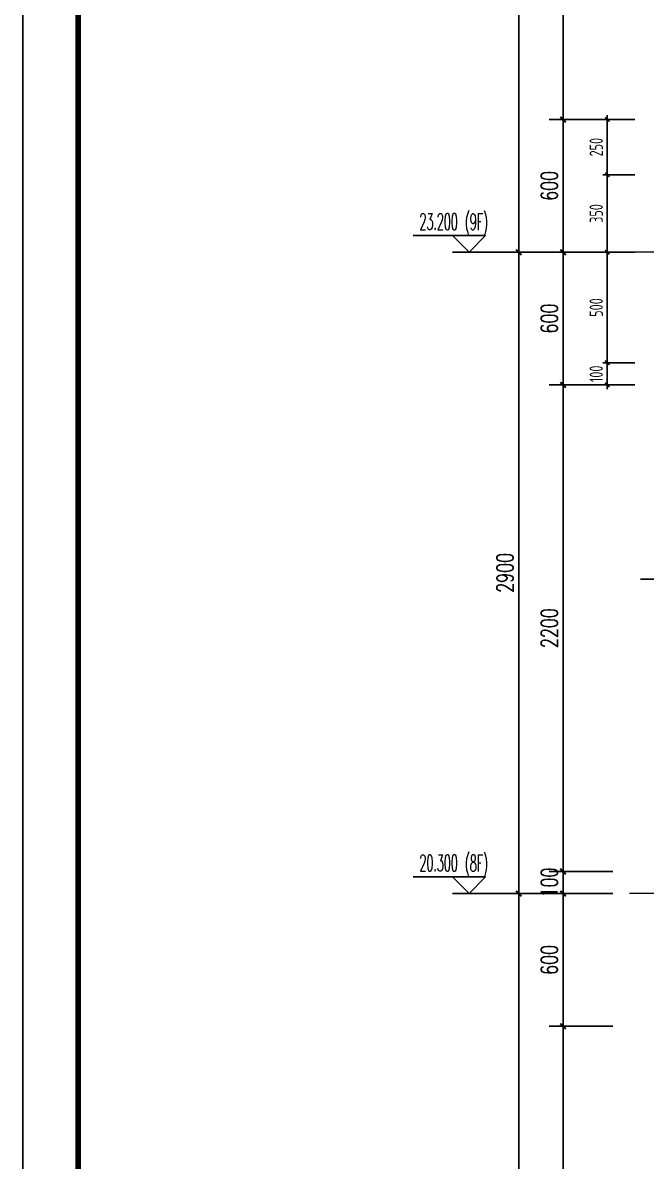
# Model space of a CAD drawing. Extents: x -1712635 to -854203, y -534641 to -21985.
# Drawn here: x -984327 to -981508, y -153501 to -148353 of the extents above; entities that cross this region are included whole.
import ezdxf

# ---------------------------------------------------------------- set-up
doc = ezdxf.new("R2010")
doc.units = 0
doc.header["$LTSCALE"] = 1000
doc.linetypes.add('DOTE', pattern=[2.42, 2, -0.2, 0.02, -0.2])
doc.layers.get('0').update_dxf_attribs({"linetype": 'CONTINUOUS'})
doc.layers.get('Defpoints').update_dxf_attribs({"linetype": 'CONTINUOUS'})
for name, color, linetype in [('DIM', 2, 'CONTINUOUS'), ('DIM_ELEV', 3, 'CONTINUOUS'), ('DIM_IDEN', 67, 'CONTINUOUS'), ('PUB_DIM', 3, 'CONTINUOUS'), ('PUB_TEXT', 2, 'CONTINUOUS'), ('yichutu', 7, 'CONTINUOUS')]:
    doc.layers.add(name, color=color, linetype=linetype)
doc.layers.add('DOTE', color=19, linetype='DOTE', lineweight=9)
doc.layers.add('图框', color=9, linetype='CONTINUOUS', lineweight=18)
doc.styles.add('_TCH_DIM', font='SIMPLEX.shx', dxfattribs={"width": 0.7, "bigfont": 'GBCBIG.shx'})
doc.styles.add('_TCH_DIM_T3', font='SIMPLEX', dxfattribs={"width": 0.705882, "bigfont": 'GBCBIG'})
doc.styles.add('TSSD_DIMENSION', font='Tssdeng.shx', dxfattribs={"width": 0.7, "bigfont": 'tssdchn.shx'})
doc.dimstyles.new('_TCH_ARCH&&25', dxfattribs={"dimtxt": 74.375, "dimasz": 25, "dimexe": 62.5, "dimexo": 75, "dimgap": 25, "dimtad": 1, "dimdec": 0, "dimzin": 0, "dimdsep": 46, "dimtxsty": '_TCH_DIM_T3', "dimblk": 'ARCHTICK', "dimcen": 0.09, "dimclrt": 7, "dimazin": 0, "dimtfac": 1, "dimtdec": 0, "dimtix": 1, "dimtmove": 2, "dimatfit": 3, "dimldrblk": 'ARCHTICK', "dimfxl": 0, "dimtolj": 1, "dimtzin": 0, "dimarcsym": 0})
doc.dimstyles.new('TSSD_20_20', dxfattribs={"dimtxt": 60, "dimasz": 20, "dimexe": 20, "dimexo": 50, "dimgap": 20, "dimtad": 1, "dimdec": 0, "dimzin": 0, "dimdsep": 46, "dimtxsty": 'TSSD_DIMENSION', "dimblk": 'ARCHTICK', "dimblk1": 'ARCHTICK', "dimblk2": 'ARCHTICK', "dimcen": 0, "dimdle": 20, "dimclrt": 7, "dimadec": 0, "dimazin": 0, "dimtfac": 1, "dimtdec": 0, "dimtix": 1, "dimtmove": 2, "dimatfit": 3, "dimfxl": 0, "dimtolj": 1, "dimtzin": 0, "dimarcsym": 0})

# ---------------------------------------------------------------- blocks, each defined once
blk = doc.blocks.new('GFDDDDRG')
at = {"layer": '图框'}
blk.add_lwpolyline([(923310, -107437), (923310, -159999), (893610, -159999), (893610, -107437)], close=True, dxfattribs=at)
blk.add_lwpolyline([(923310, -107437), (923310, -159999), (893610, -159999), (893610, -107437)], close=True, dxfattribs=at)
at = {"layer": '图框', "const_width": 50}
blk.add_lwpolyline([(894110, -159499), (922810, -159499), (922810, -108687), (894110, -108687)], close=True, dxfattribs=at)
blk = doc.blocks.new('yct-1051-594-26275-14850-25-1002.0')
at = {"layer": 'yichutu', "color": 7}
blk.add_lwpolyline([(0, 0), (0, 14850), (26275, 14850), (26275, 0)], close=True, dxfattribs=at)
blk = doc.blocks.new('_ArchTick')
at = {"color": 0, "const_width": 0.35}
blk.add_lwpolyline([(-0.5, -0.5), (0.5, 0.5)], dxfattribs=at)
blk = doc.blocks.new('*D3274')
at = {"layer": 'Defpoints', "color": 0}
for p in [(-981683.9, -148790.5), (-981509.3, -148790.5), (-981509.3, -149040.5)]:
    blk.add_point(p, dxfattribs=at)
at = {"layer": 'DIM', "color": 0, "lineweight": -2}
for p, q in [((-981683.9, -149060.5), (-981683.9, -148770.5)), ((-981559.3, -148790.5), (-981703.9, -148790.5)), ((-981559.3, -149040.5), (-981703.9, -149040.5))]:
    blk.add_line(p, q, dxfattribs=at)
at = {"layer": 'DIM', "color": 0, "lineweight": -2, "xscale": 20, "yscale": 20, "zscale": 20}
for p, rotation in [((-981683.9, -148790.5), 90), ((-981683.9, -149040.5), 270)]:
    blk.add_blockref('_ArchTick', p, dxfattribs=dict(at, rotation=rotation))
at = {"layer": 'DIM', "color": 7, "insert": (-981733.9, -148915.5), "char_height": 60, "attachment_point": 5, "rotation": 90, "style": 'TSSD_DIMENSION'}
blk.add_mtext('\\A1;250', dxfattribs=at)
blk = doc.blocks.new('*D3275')
at = {"layer": 'Defpoints', "color": 0}
for p in [(-981683.9, -149040.5), (-981509.3, -149040.5), (-981509.3, -149390.5)]:
    blk.add_point(p, dxfattribs=at)
at = {"layer": 'DIM', "color": 0, "lineweight": -2}
for p, q in [((-981683.9, -149410.5), (-981683.9, -149020.5)), ((-981559.3, -149040.5), (-981703.9, -149040.5)), ((-981559.3, -149390.5), (-981703.9, -149390.5))]:
    blk.add_line(p, q, dxfattribs=at)
at = {"layer": 'DIM', "color": 0, "lineweight": -2, "xscale": 20, "yscale": 20, "zscale": 20}
for p, rotation in [((-981683.9, -149040.5), 90), ((-981683.9, -149390.5), 270)]:
    blk.add_blockref('_ArchTick', p, dxfattribs=dict(at, rotation=rotation))
at = {"layer": 'DIM', "color": 7, "insert": (-981733.9, -149215.5), "char_height": 60, "attachment_point": 5, "rotation": 90, "style": 'TSSD_DIMENSION'}
blk.add_mtext('\\A1;350', dxfattribs=at)
blk = doc.blocks.new('*D3284')
at = {"layer": 'Defpoints', "color": 0}
for p in [(-981883.9, -152890.5), (-981583.9, -152890.5), (-981583.9, -155090.5)]:
    blk.add_point(p, dxfattribs=at)
at = {"layer": 'PUB_DIM', "color": 0, "lineweight": -2}
for p, q in [((-981658.9, -152890.5), (-981946.4, -152890.5)), ((-981883.9, -155090.5), (-981883.9, -152890.5)), ((-981658.9, -155090.5), (-981946.4, -155090.5))]:
    blk.add_line(p, q, dxfattribs=at)
at = {"layer": 'PUB_DIM', "color": 0, "lineweight": -2, "xscale": 25, "yscale": 25, "zscale": 25}
for p, rotation in [((-981883.9, -152890.5), 90), ((-981883.9, -155090.5), 270)]:
    blk.add_blockref('_ArchTick', p, dxfattribs=dict(at, rotation=rotation))
at = {"layer": 'PUB_DIM', "color": 7, "insert": (-981946.1, -153990.5), "char_height": 74.38, "attachment_point": 5, "rotation": 90, "style": '_TCH_DIM_T3'}
blk.add_mtext('\\A1;2200', dxfattribs=at)
blk = doc.blocks.new('*D3285')
at = {"layer": 'Defpoints', "color": 0}
for p in [(-981883.9, -152290.5), (-981583.9, -152290.5), (-981583.9, -152890.5)]:
    blk.add_point(p, dxfattribs=at)
at = {"layer": 'PUB_DIM', "color": 0, "lineweight": -2}
for p, q in [((-981658.9, -152290.5), (-981946.4, -152290.5)), ((-981883.9, -152890.5), (-981883.9, -152290.5)), ((-981658.9, -152890.5), (-981946.4, -152890.5))]:
    blk.add_line(p, q, dxfattribs=at)
at = {"layer": 'PUB_DIM', "color": 0, "lineweight": -2, "xscale": 25, "yscale": 25, "zscale": 25}
for p, rotation in [((-981883.9, -152290.5), 90), ((-981883.9, -152890.5), 270)]:
    blk.add_blockref('_ArchTick', p, dxfattribs=dict(at, rotation=rotation))
at = {"layer": 'PUB_DIM', "color": 7, "insert": (-981946.1, -152590.5), "char_height": 74.38, "attachment_point": 5, "rotation": 90, "style": '_TCH_DIM_T3'}
blk.add_mtext('\\A1;600', dxfattribs=at)
blk = doc.blocks.new('*D3286')
at = {"layer": 'Defpoints', "color": 0}
for p in [(-981883.9, -152190.5), (-981583.9, -152190.5), (-981583.9, -152290.5)]:
    blk.add_point(p, dxfattribs=at)
at = {"layer": 'PUB_DIM', "color": 0, "lineweight": -2}
for p, q in [((-981883.9, -152190.5), (-981883.9, -152165.5)), ((-981658.9, -152190.5), (-981946.4, -152190.5)), ((-981883.9, -152290.5), (-981883.9, -152190.5)), ((-981658.9, -152290.5), (-981946.4, -152290.5)), ((-981883.9, -152290.5), (-981883.9, -152315.5))]:
    blk.add_line(p, q, dxfattribs=at)
at = {"layer": 'PUB_DIM', "color": 0, "lineweight": -2, "xscale": 25, "yscale": 25, "zscale": 25}
for p, rotation in [((-981883.9, -152190.5), 270), ((-981883.9, -152290.5), 90)]:
    blk.add_blockref('_ArchTick', p, dxfattribs=dict(at, rotation=rotation))
at = {"layer": 'PUB_DIM', "color": 7, "insert": (-981946.1, -152240.5), "char_height": 74.38, "attachment_point": 5, "rotation": 90, "style": '_TCH_DIM_T3'}
blk.add_mtext('\\A1;100', dxfattribs=at)
blk = doc.blocks.new('*D3287')
at = {"layer": 'Defpoints', "color": 0}
for p in [(-981883.9, -149990.5), (-981583.9, -149990.5), (-981583.9, -152190.5)]:
    blk.add_point(p, dxfattribs=at)
at = {"layer": 'PUB_DIM', "color": 0, "lineweight": -2}
for p, q in [((-981658.9, -149990.5), (-981946.4, -149990.5)), ((-981883.9, -152190.5), (-981883.9, -149990.5)), ((-981658.9, -152190.5), (-981946.4, -152190.5))]:
    blk.add_line(p, q, dxfattribs=at)
at = {"layer": 'PUB_DIM', "color": 0, "lineweight": -2, "xscale": 25, "yscale": 25, "zscale": 25}
for p, rotation in [((-981883.9, -149990.5), 90), ((-981883.9, -152190.5), 270)]:
    blk.add_blockref('_ArchTick', p, dxfattribs=dict(at, rotation=rotation))
at = {"layer": 'PUB_DIM', "color": 7, "insert": (-981946.1, -151090.5), "char_height": 74.38, "attachment_point": 5, "rotation": 90, "style": '_TCH_DIM_T3'}
blk.add_mtext('\\A1;2200', dxfattribs=at)
blk = doc.blocks.new('*D3288')
at = {"layer": 'Defpoints', "color": 0}
for p in [(-981883.9, -149390.5), (-981583.9, -149390.5), (-981583.9, -149990.5)]:
    blk.add_point(p, dxfattribs=at)
at = {"layer": 'PUB_DIM', "color": 0, "lineweight": -2}
for p, q in [((-981658.9, -149390.5), (-981946.4, -149390.5)), ((-981883.9, -149990.5), (-981883.9, -149390.5)), ((-981658.9, -149990.5), (-981946.4, -149990.5))]:
    blk.add_line(p, q, dxfattribs=at)
at = {"layer": 'PUB_DIM', "color": 0, "lineweight": -2, "xscale": 25, "yscale": 25, "zscale": 25}
for p, rotation in [((-981883.9, -149390.5), 90), ((-981883.9, -149990.5), 270)]:
    blk.add_blockref('_ArchTick', p, dxfattribs=dict(at, rotation=rotation))
at = {"layer": 'PUB_DIM', "color": 7, "insert": (-981946.1, -149690.5), "char_height": 74.38, "attachment_point": 5, "rotation": 90, "style": '_TCH_DIM_T3'}
blk.add_mtext('\\A1;600', dxfattribs=at)
blk = doc.blocks.new('*D3289')
at = {"layer": 'Defpoints', "color": 0}
for p in [(-981883.9, -148790.5), (-981583.9, -148790.5), (-981583.9, -149390.5)]:
    blk.add_point(p, dxfattribs=at)
at = {"layer": 'PUB_DIM', "color": 0, "lineweight": -2}
for p, q in [((-981658.9, -148790.5), (-981946.4, -148790.5)), ((-981883.9, -149390.5), (-981883.9, -148790.5)), ((-981658.9, -149390.5), (-981946.4, -149390.5))]:
    blk.add_line(p, q, dxfattribs=at)
at = {"layer": 'PUB_DIM', "color": 0, "lineweight": -2, "xscale": 25, "yscale": 25, "zscale": 25}
for p, rotation in [((-981883.9, -148790.5), 90), ((-981883.9, -149390.5), 270)]:
    blk.add_blockref('_ArchTick', p, dxfattribs=dict(at, rotation=rotation))
at = {"layer": 'PUB_DIM', "color": 7, "insert": (-981946.1, -149090.5), "char_height": 74.38, "attachment_point": 5, "rotation": 90, "style": '_TCH_DIM_T3'}
blk.add_mtext('\\A1;600', dxfattribs=at)
blk = doc.blocks.new('*D3290')
at = {"layer": 'Defpoints', "color": 0}
for p in [(-981883.9, -147090.5), (-981583.9, -147090.5), (-981583.9, -148790.5)]:
    blk.add_point(p, dxfattribs=at)
at = {"layer": 'PUB_DIM', "color": 0, "lineweight": -2}
for p, q in [((-981658.9, -147090.5), (-981946.4, -147090.5)), ((-981883.9, -148790.5), (-981883.9, -147090.5)), ((-981658.9, -148790.5), (-981946.4, -148790.5))]:
    blk.add_line(p, q, dxfattribs=at)
at = {"layer": 'PUB_DIM', "color": 0, "lineweight": -2, "xscale": 25, "yscale": 25, "zscale": 25}
for p, rotation in [((-981883.9, -147090.5), 90), ((-981883.9, -148790.5), 270)]:
    blk.add_blockref('_ArchTick', p, dxfattribs=dict(at, rotation=rotation))
at = {"layer": 'PUB_DIM', "color": 7, "insert": (-981946.1, -147940.5), "char_height": 74.38, "attachment_point": 5, "rotation": 90, "style": '_TCH_DIM_T3'}
blk.add_mtext('\\A1;1700', dxfattribs=at)
blk = doc.blocks.new('*D3295')
at = {"layer": 'Defpoints', "color": 0}
for p in [(-982083.9, -152290.5), (-981583.9, -152290.5), (-981583.9, -155190.5)]:
    blk.add_point(p, dxfattribs=at)
at = {"layer": 'PUB_DIM', "color": 0, "lineweight": -2}
for p, q in [((-981658.9, -152290.5), (-982146.4, -152290.5)), ((-982083.9, -155190.5), (-982083.9, -152290.5)), ((-981658.9, -155190.5), (-982146.4, -155190.5))]:
    blk.add_line(p, q, dxfattribs=at)
at = {"layer": 'PUB_DIM', "color": 0, "lineweight": -2, "xscale": 25, "yscale": 25, "zscale": 25}
for p, rotation in [((-982083.9, -152290.5), 90), ((-982083.9, -155190.5), 270)]:
    blk.add_blockref('_ArchTick', p, dxfattribs=dict(at, rotation=rotation))
at = {"layer": 'PUB_DIM', "color": 7, "insert": (-982146.1, -153740.5), "char_height": 74.38, "attachment_point": 5, "rotation": 90, "style": '_TCH_DIM_T3'}
blk.add_mtext('\\A1;2900', dxfattribs=at)
blk = doc.blocks.new('*D3296')
at = {"layer": 'Defpoints', "color": 0}
for p in [(-982083.9, -149390.5), (-981583.9, -149390.5), (-981583.9, -152290.5)]:
    blk.add_point(p, dxfattribs=at)
at = {"layer": 'PUB_DIM', "color": 0, "lineweight": -2}
for p, q in [((-981658.9, -149390.5), (-982146.4, -149390.5)), ((-982083.9, -152290.5), (-982083.9, -149390.5)), ((-981658.9, -152290.5), (-982146.4, -152290.5))]:
    blk.add_line(p, q, dxfattribs=at)
at = {"layer": 'PUB_DIM', "color": 0, "lineweight": -2, "xscale": 25, "yscale": 25, "zscale": 25}
for p, rotation in [((-982083.9, -149390.5), 90), ((-982083.9, -152290.5), 270)]:
    blk.add_blockref('_ArchTick', p, dxfattribs=dict(at, rotation=rotation))
at = {"layer": 'PUB_DIM', "color": 7, "insert": (-982146.1, -150840.5), "char_height": 74.38, "attachment_point": 5, "rotation": 90, "style": '_TCH_DIM_T3'}
blk.add_mtext('\\A1;2900', dxfattribs=at)
blk = doc.blocks.new('*D3297')
at = {"layer": 'Defpoints', "color": 0}
for p in [(-982083.9, -146490.5), (-981583.9, -146490.5), (-981583.9, -149390.5)]:
    blk.add_point(p, dxfattribs=at)
at = {"layer": 'PUB_DIM', "color": 0, "lineweight": -2}
for p, q in [((-981658.9, -146490.5), (-982146.4, -146490.5)), ((-982083.9, -149390.5), (-982083.9, -146490.5)), ((-981658.9, -149390.5), (-982146.4, -149390.5))]:
    blk.add_line(p, q, dxfattribs=at)
at = {"layer": 'PUB_DIM', "color": 0, "lineweight": -2, "xscale": 25, "yscale": 25, "zscale": 25}
for p, rotation in [((-982083.9, -146490.5), 90), ((-982083.9, -149390.5), 270)]:
    blk.add_blockref('_ArchTick', p, dxfattribs=dict(at, rotation=rotation))
at = {"layer": 'PUB_DIM', "color": 7, "insert": (-982146.1, -147940.5), "char_height": 74.38, "attachment_point": 5, "rotation": 90, "style": '_TCH_DIM_T3'}
blk.add_mtext('\\A1;2900', dxfattribs=at)
blk = doc.blocks.new('*D3301')
at = {"layer": 'Defpoints', "color": 0}
for p in [(-981683.9, -149390.5), (-981509.3, -149390.5), (-981509.3, -149890.5)]:
    blk.add_point(p, dxfattribs=at)
at = {"layer": 'DIM', "color": 0, "lineweight": -2}
for p, q in [((-981559.3, -149390.5), (-981703.9, -149390.5)), ((-981683.9, -149910.5), (-981683.9, -149370.5)), ((-981559.3, -149890.5), (-981703.9, -149890.5))]:
    blk.add_line(p, q, dxfattribs=at)
at = {"layer": 'DIM', "color": 0, "lineweight": -2, "xscale": 20, "yscale": 20, "zscale": 20}
for p, rotation in [((-981683.9, -149390.5), 90), ((-981683.9, -149890.5), 270)]:
    blk.add_blockref('_ArchTick', p, dxfattribs=dict(at, rotation=rotation))
at = {"layer": 'DIM', "color": 7, "insert": (-981733.9, -149640.5), "char_height": 60, "attachment_point": 5, "rotation": 90, "style": 'TSSD_DIMENSION'}
blk.add_mtext('\\A1;500', dxfattribs=at)
blk = doc.blocks.new('*D3302')
at = {"layer": 'Defpoints', "color": 0}
for p in [(-981683.9, -149890.5), (-981509.3, -149890.5), (-981509.3, -149990.5)]:
    blk.add_point(p, dxfattribs=at)
at = {"layer": 'DIM', "color": 0, "lineweight": -2}
for p, q in [((-981559.3, -149890.5), (-981703.9, -149890.5)), ((-981683.9, -149890.5), (-981683.9, -149870.5)), ((-981683.9, -149990.5), (-981683.9, -149890.5)), ((-981559.3, -149990.5), (-981703.9, -149990.5)), ((-981683.9, -149990.5), (-981683.9, -150010.5))]:
    blk.add_line(p, q, dxfattribs=at)
at = {"layer": 'DIM', "color": 0, "lineweight": -2, "xscale": 20, "yscale": 20, "zscale": 20}
for p, rotation in [((-981683.9, -149890.5), 270), ((-981683.9, -149990.5), 90)]:
    blk.add_blockref('_ArchTick', p, dxfattribs=dict(at, rotation=rotation))
at = {"layer": 'DIM', "color": 7, "insert": (-981733.9, -149940.5), "char_height": 60, "attachment_point": 5, "rotation": 90, "style": 'TSSD_DIMENSION'}
blk.add_mtext('\\A1;100', dxfattribs=at)
blk = doc.blocks.new('20210902.15310781')
at = {"layer": 'DOTE', "color": 1, "linetype": 'DOTE', "ltscale": 0.2}
for p, q in [((81811.7, -117645.9), (78043, -117645.9)), ((81811.7, -120545.9), (78043, -120545.9))]:
    blk.add_line(p, q, dxfattribs=at)

msp = doc.modelspace()

# ---------------------------------------------------------------- linework, layer by layer
at = {"layer": 'DIM_ELEV'}
for p, q in [((-982233.87, -149315.52), (-982561.87, -149315.52)), ((-982308.87, -149390.52), (-982383.87, -149315.52)), ((-982308.87, -149390.52), (-982233.87, -149315.52)), ((-981883.87, -149390.52), (-982383.87, -149390.52)), ((-982233.87, -152215.52), (-982561.87, -152215.52)), ((-982308.87, -152290.52), (-982383.87, -152215.52)), ((-982308.87, -152290.52), (-982233.87, -152215.52)), ((-981883.87, -152290.52), (-982383.87, -152290.52))]:
    msp.add_line(p, q, dxfattribs=at)
at = {"layer": 'DIM_IDEN'}
msp.add_line((-980570.29, -150869.21), (-981534.03, -150869.21), dxfattribs=at)

# ---------------------------------------------------------------- block references
at = {"xscale": 0.5, "yscale": 0.5, "zscale": 0.5}
msp.add_blockref('GFDDDDRG', (-1431131.4, -89164.01), dxfattribs=at)
at = {"layer": 'DOTE'}
msp.add_blockref('20210902.15310781', (-1059626.86, -31744.62), dxfattribs=at)
at = {"layer": 'yichutu', "rotation": 270}
msp.add_blockref('yct-1051-594-26275-14850-25-1002.0', (-984326.51, -142882.49), dxfattribs=at)

# ---------------------------------------------------------------- texts
at = {"layer": 'PUB_TEXT', "style": '_TCH_DIM', "width": 0.494118}
for s, p in [('23.200', (-982532.97, -149289.27)), ('(9F)', (-982327.57, -149290.49)), ('20.300', (-982532.97, -152189.27)), ('(8F)', (-982327.57, -152190.49))]:
    msp.add_text(s, height=74.375, dxfattribs=at).set_placement(p)

# ---------------------------------------------------------------- dimensions: what is measured, and where the dimension line sits
at = {"layer": 'DIM'}
for p1, p2, picture, middle in [((-981509.26, -149040.52), (-981509.26, -148790.52), '*D3274', (-981733.87, -148915.52)), ((-981509.26, -149390.52), (-981509.26, -149040.52), '*D3275', (-981733.87, -149215.52)), ((-981509.26, -149890.52), (-981509.26, -149390.52), '*D3301', (-981733.87, -149640.52)), ((-981509.26, -149990.52), (-981509.26, -149890.52), '*D3302', (-981733.87, -149940.52))]:
    dim = msp.add_aligned_dim(p1=p1, p2=p2, distance=174.61, dimstyle='TSSD_20_20', dxfattribs=at)
    dim.commit()
    dim.dimension.update_dxf_attribs({"geometry": picture, "text_midpoint": middle})
at = {"layer": 'PUB_DIM'}
for p1, p2, distance, picture, middle in [((-981583.87, -149390.52), (-981583.87, -146490.52), 500, '*D3297', (-982146.06, -147940.52)), ((-981583.87, -148790.52), (-981583.87, -147090.52), 300, '*D3290', (-981946.06, -147940.52)), ((-981583.87, -149390.52), (-981583.87, -148790.52), 300, '*D3289', (-981946.06, -149090.52)), ((-981583.87, -152290.52), (-981583.87, -149390.52), 500, '*D3296', (-982146.06, -150840.52)), ((-981583.87, -149990.52), (-981583.87, -149390.52), 300, '*D3288', (-981946.06, -149690.52)), ((-981583.87, -152190.52), (-981583.87, -149990.52), 300, '*D3287', (-981946.06, -151090.52)), ((-981583.87, -152290.52), (-981583.87, -152190.52), 300, '*D3286', (-981946.06, -152240.52)), ((-981583.87, -155190.52), (-981583.87, -152290.52), 500, '*D3295', (-982146.06, -153740.52)), ((-981583.87, -152890.52), (-981583.87, -152290.52), 300, '*D3285', (-981946.06, -152590.52)), ((-981583.87, -155090.52), (-981583.87, -152890.52), 300, '*D3284', (-981946.06, -153990.52))]:
    dim = msp.add_aligned_dim(p1=p1, p2=p2, distance=distance, dimstyle='_TCH_ARCH&&25', dxfattribs=at)
    dim.commit()
    dim.dimension.update_dxf_attribs({"geometry": picture, "text_midpoint": middle})

doc.saveas('drawing.dxf')
